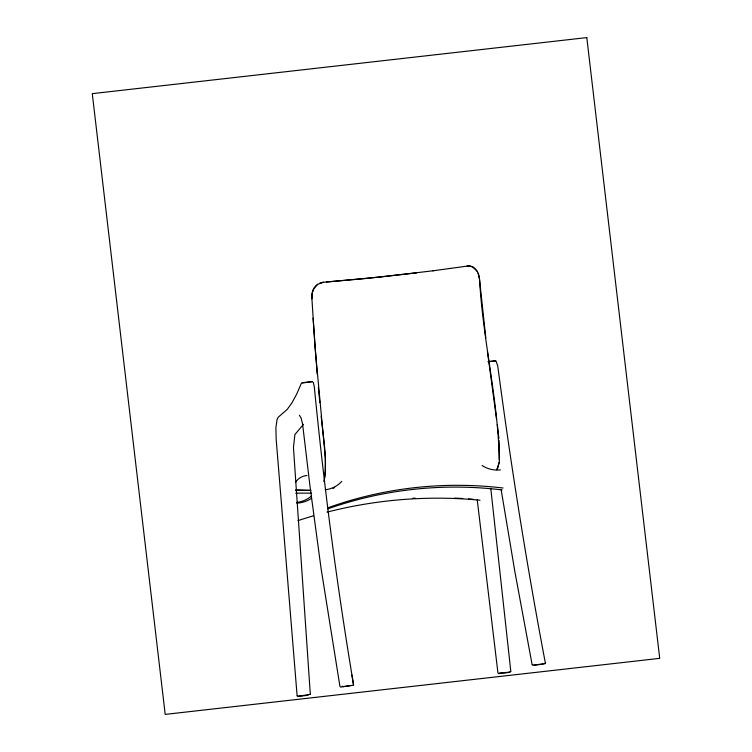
<?xml version="1.0" encoding="UTF-8"?>
<svg xmlns="http://www.w3.org/2000/svg" width="752" height="752" viewBox="0 0 752 752"><rect width="100%" height="100%" fill="white"/><g stroke="black" fill="none" stroke-linecap="round" stroke-linejoin="round"><path stroke-width="1.13" d="M499.3 459.81C498.087 399.509 482.878 340.186 479.607 279.894L478.112 273.173M499.328 459.886L499.055 440.456M499.178 462.602L499.403 460.092M324.714 477.849C327.129 457.235 323.097 436.602 321.189 416.138M498.961 463.42L496.799 469.577M324.14 481.524L325.287 471.119L325.334 457.949L315.032 347.358L311.901 298.459L312.221 292.848L313.697 288.73L317.72 284.275L323.548 282.244L364.532 278.616L416.589 272.882M499.046 462.555L497.777 468.158L496.752 469.615M545.369 663.067L544.993 663.687M324.159 481.393L324.319 480.547M510.777 671.602L510.119 672.166L499.46 672.918M310.275 694.359L299.916 695.995L298.929 695.572M308.611 694.5L307.643 695.318L297.942 696.418L297.162 695.957M509.377 671.903L508.502 672.551L498.802 673.651L497.956 673.04L477.238 499.873M351.325 685.467L340.562 687.121M310.303 694.134L293.459 447.656L294.878 434.562L303.451 424.344M295.461 482.37C298.027 478.432 302.304 475.8 307.023 475.508M317.711 284.284C312.982 287.433 311.413 293.496 311.93 298.892M543.141 664.101L533.036 665.351L532.2 664.89M319.609 283.231L322.42 282.385M544.956 663.706L535.001 664.871L533.939 664.411M321.424 282.602L323.548 282.244M353.581 684.762C336.962 585.874 323.999 486.384 314.28 386.584L313.358 382.599L312.324 381.64L301.458 383.097L296.664 394.151L291.917 402.884L287.179 409.455L278.155 417.266L277.056 419.522L275.89 427.709L276.153 438.999L297.115 695.741M450.081 268.455L468.863 265.879L472.782 266.941L477.191 271.322M432.908 270.805L450.401 268.417M433.556 270.72L380.437 276.999L326.462 282.009M487.926 361.693L495.972 360.894L497.711 365.763C510.89 465.244 526.654 564.395 545.35 662.991M296.786 503.21L299.089 502.947A28.228 27.645 -77.4 0 0 311.61 498.256M302.304 382.721L312.014 381.64M488.941 361.543L495.465 360.828M310.99 490.313L295.997 490.107M467.067 265.973C473.873 264.911 478.93 271.726 479.315 277.939M311.619 493.143L295.715 493.143M310.51 490.436L295.564 490.097M299.428 415.245L301.11 418.027L302.586 424.128L309.984 486.065L321.076 568.484L339.97 686.585M342.16 686.097L343.241 686.604L353.487 685.232L351.945 675.08M532.115 664.58L514.876 571.689L501.199 490.013M479.466 278.973L480.067 284.425M496.564 419.372L487.418 351.353M497.326 424.523L498.905 438.454M485.82 337.977L480.171 285.506M490.765 488.311L510.805 671.357M318.387 387.75L319.807 402.63M317.156 373.941L313.076 318.134M341.756 481.402A27.739 26.997 48.9 0 1 325.221 489.778M327.628 507.882A395.148 384.573 48.9 0 1 503.013 488.001M327.712 508.907A395.148 384.573 48.9 0 1 502.101 489.919M334.668 487.446A27.739 26.997 48.9 0 1 333.051 488.424M500.4 469.925A27.739 26.997 48.9 0 1 482.088 465.497M311.591 495.972A28.228 27.655 -77.4 0 1 296.767 502.43M298.008 520.619A460.938 451.491 -77.4 0 1 313.565 515.806M327.026 512.131A460.938 451.491 -77.4 0 1 480.02 500.221M412.895 498.228A460.938 451.491 -77.4 0 1 415.217 498.115M454.593 498.087A460.938 451.491 -77.4 0 1 462.687 498.52M468.458 498.914A460.938 451.491 -77.4 0 1 473.074 499.281M586.804 37.6L92.28 93.652L165.196 714.4L659.72 658.348L586.804 37.6"/></g></svg>
